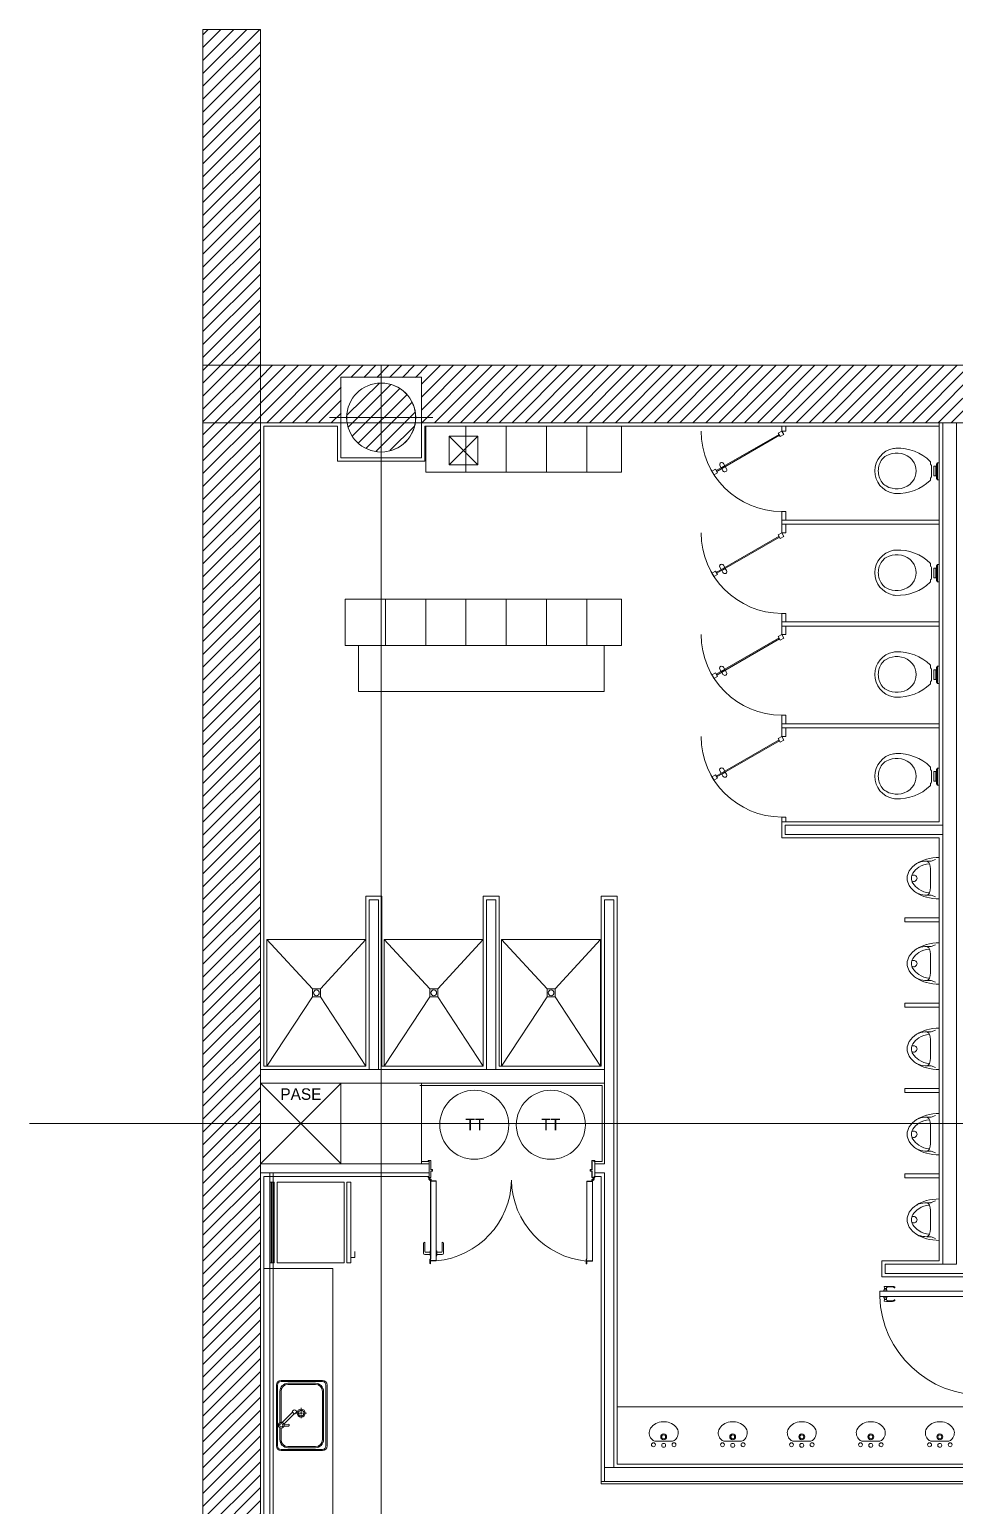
# Model space of a CAD drawing. Header units: millimetres. Extents: x 14 to 290, y 66 to 213.
# Drawn here: x 31.4 to 39.44, y 84.6 to 97.44 of the extents above; entities that cross this region are included whole.
import ezdxf

# ---------------------------------------------------------------- set-up
doc = ezdxf.new("R2010")
doc.units = ezdxf.units.MM
for name, color, linetype, lineweight in [('Auxiliares', 252, 'Continuous', 15), ('OCASA_TODAS_r08$0$50-INYECCION', 252, 'Continuous', 20), ('OCASA_TODAS_r08$0$CARP-BARRIDO', 252, 'Continuous', 15), ('OCASA_TODAS_r08$0$CARP-HERRAJES', 252, 'Continuous', 15), ('OCASA_TODAS_r08$0$CARP-HOJA', 252, 'Continuous', 20), ('OCASA_TODAS_r08$0$CARP-MARCO', 252, 'Continuous', 20), ('OCASA_TODAS_r08$0$CARPINTERIA', 252, 'Continuous', 15), ('OCASA_TODAS_r08$0$CGC COLUMNAS', 252, 'Continuous', 20), ('OCASA_TODAS_r08$0$CGC COLUMNAS EJES', 252, 'Continuous', 20), ('OCASA_TODAS_r08$0$CGC COLUMNAS HATCH', 252, 'Continuous', 20), ('OCASA_TODAS_r08$0$CGC TABIQUES', 252, 'Continuous', 20), ('OCASA_TODAS_r08$0$EQUIPAMIENTO', 252, 'Continuous', 15), ('OCASA_TODAS_r08$0$Estructura', 252, 'Continuous', 20), ('OCASA_TODAS_r08$0$HACH MURO', 252, 'Continuous', 15), ('OCASA_TODAS_r08$0$MURO CERAMICO DE 12', 252, 'Continuous', 20), ('OCASA_TODAS_r08$0$MURO CERAMICO DE 8', 252, 'Continuous', 20), ('OCASA_TODAS_r08$0$PASES', 252, 'Continuous', 15), ('OCASA_TODAS_r08$0$PASES ASCENSORES', 252, 'Continuous', 15), ('OCASA_TODAS_r08$0$REVESTIMIENTOS', 252, 'Continuous', 20), ('OCASA_TODAS_r08$0$REVOQUES', 251, 'Continuous', 15), ('OCASA_TODAS_r08$0$SANITARIOS', 251, 'Continuous', 15)]:
    doc.layers.add(name, color=color, linetype=linetype, lineweight=lineweight)
doc.styles.add('OCASA_TODAS_r08$0$Standard', font='txt')

# ---------------------------------------------------------------- blocks, each defined once
blk = doc.blocks.new('OCASA_TODAS_r08$0$EJES_DE_LA_COLUMNA')
at = {"layer": 'OCASA_TODAS_r08$0$CGC COLUMNAS EJES'}
for p, q in [((0, -0.5), (0, 0.5)), ((-0.5, 0), (0.5, 0))]:
    blk.add_line(p, q, dxfattribs=at)
blk = doc.blocks.new('OCASA_TODAS_r08$0$Estructura SS para Arquitectura')
at = {"layer": 'OCASA_TODAS_r08$0$CGC COLUMNAS'}
for points in [[(1099.308, 297.651), (1100.008, 297.651), (1100.008, 298.351), (1099.308, 298.351), (1099.308, 297.651)], [(1099.308, 297.651), (1100.008, 297.651), (1100.008, 298.351), (1099.308, 298.351), (1099.308, 297.651)], [(1099.308, 291.513), (1100.008, 291.513), (1100.008, 292.213), (1099.308, 292.213), (1099.308, 291.513)], [(1099.308, 291.513), (1100.008, 291.513), (1100.008, 292.213), (1099.308, 292.213), (1099.308, 291.513)]]:
    blk.add_lwpolyline(points, close=True, dxfattribs=at)
for centre in [(1099.659, 298.001, 0), (1099.658, 298.001, 0), (1099.658, 298.001, 0)]:
    blk.add_circle(centre, 0.3, dxfattribs=at)
at = {"layer": 'OCASA_TODAS_r08$0$CGC COLUMNAS HATCH'}
for p, q in [((1099.361, 298.02, 0), (1099.64, 298.298, 0)), ((1099.372, 297.917, 0), (1099.742, 298.288, 0)), ((1099.408, 297.841, 0), (1099.819, 298.252, 0)), ((1099.461, 297.78, 0), (1099.88, 298.199, 0)), ((1099.529, 297.735, 0), (1099.925, 298.131, 0)), ((1099.615, 297.708, 0), (1099.952, 298.045, 0)), ((1099.733, 297.713, 0), (1099.947, 297.927, 0))]:
    blk.add_line(p, q, dxfattribs=at)
at = {"layer": 'OCASA_TODAS_r08$0$CGC TABIQUES', "ltscale": 0.7}
for p, q in [((1098.108, 301.374, 0), (1098.608, 301.374, 0)), ((1107.908, 298.456, 0), (1098.112, 298.456, 0)), ((1107.908, 298.456, 0), (1098.372, 298.456, 0)), ((1107.908, 297.956, 0), (1098.112, 297.956, 0)), ((1107.908, 297.956, 0), (1098.372, 297.956, 0))]:
    blk.add_line(p, q, dxfattribs=at)
at = {"layer": 'OCASA_TODAS_r08$0$CGC TABIQUES', "ltscale": 0.7, "elevation": 0}
for points in [[(1098.108, 301.374), (1098.108, 275.264), (1102.585, 270.948), (1196.461, 271.122)], [(1098.608, 301.374), (1098.608, 275.477), (1102.786, 271.449), (1196.461, 271.622)]]:
    blk.add_lwpolyline(points, dxfattribs=at)
at = {"layer": 'OCASA_TODAS_r08$0$CGC COLUMNAS EJES'}
for p, xscale, yscale in [((1099.658, 298.001, 0), 0.9, 0.9), ((1099.658, 298.001, 0), 0.8, 0.8), ((1099.658, 291.863, 0), 0.9, 0.9)]:
    blk.add_blockref('OCASA_TODAS_r08$0$EJES_DE_LA_COLUMNA', p, dxfattribs=dict(at, xscale=xscale, yscale=yscale))
blk = doc.blocks.new('OCASA_TODAS_r08$0$DUCHAS')
at = {"layer": 'OCASA_TODAS_r08$0$SANITARIOS'}
for p, q in [((2360.521968, 1568.832373, -2.7), (2360.521968, 1569.932373, -2.7)), ((2360.916968, 1569.330372, -2.7), (2360.521968, 1569.932373, -2.7)), ((2360.521968, 1569.932373, -2.7), (2361.381968, 1569.932373, -2.7)), ((2360.986968, 1569.330372, -2.7), (2361.381968, 1569.932373, -2.7)), ((2361.381968, 1569.932373, -2.7), (2361.381968, 1568.832372, -2.7)), ((2360.986968, 1569.330372, -2.7), (2360.916968, 1569.330372, -2.7)), ((2360.916968, 1569.260372, -2.7), (2360.916968, 1569.330372, -2.7)), ((2360.986968, 1569.260372, -2.7), (2360.986968, 1569.330372, -2.7)), ((2360.521968, 1568.832372, -2.7), (2360.916968, 1569.260372, -2.7)), ((2360.986968, 1569.260372, -2.7), (2360.916968, 1569.260372, -2.7)), ((2361.381968, 1568.832372, -2.7), (2360.986968, 1569.260372, -2.7)), ((2360.521968, 1568.832373, -2.7), (2361.381968, 1568.832372, -2.7))]:
    blk.add_line(p, q, dxfattribs=at)
blk.add_circle((2360.951968, 1569.295372, -2.7), 0.025, dxfattribs=at)
blk = doc.blocks.new('OCASA_TODAS_r08$0$FLOICDVS')
at = {"layer": 'OCASA_TODAS_r08$0$SANITARIOS'}
for p, q in [((-0.061377, -0.076247), (-0.074187, -0.07626)), ((0.063842, -0.076117), (0.081, -0.076099))]:
    blk.add_line(p, q, dxfattribs=at)
for points in [[(-0.075, 0), (0.075, 0)], [(-0.075, -0.015154), (-0.075, 0)], [(-0.075, 0), (-0.075, -0.015154)], [(0.075, -0.015154), (0.075, 0)], [(-0.075, -0.015154), (0.075, -0.015154)], [(-0.075, -0.015154), (-0.063685, -0.024285)], [(-0.063685, -0.024285), (0.063685, -0.024285)], [(0.049962, -0.068812), (-0.047362, -0.068829)], [(-0.040186, -0.024285), (-0.040186, -0.046461), (0.044347, -0.046461), (0.044347, -0.024285)], [(0.044347, -0.024285), (0.044347, -0.030155), (-0.040186, -0.030155), (-0.040186, -0.024285)], [(0.075, -0.015154), (0.063685, -0.024285)]]:
    blk.add_lwpolyline(points, dxfattribs=at)
for centre, radius, start, end in [((0.21901, -0.363193), 0.412677, 136.427375, 181.977505), ((-0.074179, -0.08426), 0.008, 90.059385, 136.427375), ((-0.061386, -0.068247), 0.008, 270.059385, 305.49033), ((0.001315, -0.156182), 0.1, 119.128699, 125.49033), ((0.001315, -0.156182), 0.1, 54.628441, 60.891305), ((0.063834, -0.068117), 0.008, 234.628441, 270.059385), ((0.081008, -0.084099), 0.008, 43.691396, 90.059385), ((-0.211602, -0.36364), 0.412677, 358.141266, 43.691396), ((0.03408, -0.369768), 0.186146, 142.397501, 209.943791), ((0.022534, -0.385727), 0.187771, 126.108162, 136.378791), ((0.003684, -0.343728), 0.143048, 90.059385, 129.924466), ((0.003684, -0.343728), 0.143048, 50.194305, 90.059385), ((-0.01508, -0.385766), 0.187771, 43.73998, 54.010609), ((-0.026659, -0.369831), 0.186146, 330.17498, 37.72127), ((0.027174, -0.363387), 0.221042, 183.643525, 189.515329), ((-0.019766, -0.363435), 0.221042, 350.603442, 356.475246), ((0.003704, -0.363215), 0.197964, 190.687271, 270.059385), ((-0.031611, -0.409009), 0.109643, 209.310244, 233.514819), ((0.003704, -0.363215), 0.167464, 233.116522, 270.059385), ((0.003704, -0.363215), 0.167464, 270.059385, 307.002249), ((0.003704, -0.363215), 0.197964, 270.059385, 349.4315), ((0.039114, -0.408935), 0.109643, 306.603952, 330.808527)]:
    blk.add_arc(centre, radius, start, end, dxfattribs=at)
blk = doc.blocks.new('OCASA_TODAS_r08$0$P10 70-035')
at = {"layer": 'OCASA_TODAS_r08$0$CARP-BARRIDO'}
blk.add_arc((0, 0.035), 0.7, 0, 90, dxfattribs=at)
at = {"layer": 'OCASA_TODAS_r08$0$CARP-HERRAJES'}
for points in [[(0.299622, 0.572154), (0.319191, 0.560856), (0.301691, 0.530545), (0.282122, 0.541843, -1)], [(0.328188, 0.515247), (0.30862, 0.526545), (0.32612, 0.556856), (0.345688, 0.545558, -1)]]:
    blk.add_lwpolyline(points, format="xyb", close=True, dxfattribs=at)
blk.add_lwpolyline([(0.274884, 0.564113), (0.276716, 0.567287)], dxfattribs=at)
at = {"layer": 'OCASA_TODAS_r08$0$CARP-HOJA'}
for p, q in [((0.344191, 0.604157), (0.029191, 0.058561)), ((0.35112, 0.600157), (0.03612, 0.054561))]:
    blk.add_line(p, q, dxfattribs=at)
for points in [[(0.35, 0.641218), (0.3325, 0.610907), (0.362811, 0.593407), (0.380311, 0.623718)], [(0.0175, 0.065311), (0, 0.035), (0.030311, 0.0175), (0.047811, 0.047811)]]:
    blk.add_lwpolyline(points, close=True, dxfattribs=at)
blk = doc.blocks.new('OCASA_TODAS_r08$0$pileta office')
at = {"layer": 'OCASA_TODAS_r08$0$SANITARIOS'}
for p, q in [((-3.376492, 1.55419), (-3.376492, 5.15419)), ((-3.276492, 1.55419), (-3.276492, 5.15419)), ((2.323508, 5.55419), (-2.976492, 5.55419)), ((2.323508, 5.45419), (-2.976492, 5.45419)), ((-1.425599, 5.25419), (-2.426492, 5.25419)), ((-1.425599, 5.15419), (-2.426492, 5.15419)), ((1.773508, 5.25419), (-0.927384, 5.25419)), ((1.773508, 5.15419), (-0.927384, 5.15419)), ((2.623508, 1.55419), (2.623508, 5.15419)), ((2.723508, 1.55419), (2.723508, 5.15419)), ((-3.126492, 2.15419), (-3.126492, 4.55419)), ((-3.026492, 2.15419), (-3.026492, 4.55419)), ((-1.248233, 4.893594), (-1.242963, 4.507115)), ((-1.166947, 4.433145), (-1.166947, 4.433145)), ((-1.098247, 4.89564), (-1.092977, 4.50916)), ((-0.171208, 4.015312), (-1.082019, 4.901617)), ((-0.942539, 5.044953), (-0.031728, 4.158648)), ((-0.031728, 4.158648), (-0.171208, 4.015312)), ((-0.062742, 3.839998), (-0.170244, 3.944608)), ((-0.117923, 3.852771), (-0.117923, 3.552771)), ((-0.117923, 3.402771), (-0.117923, 3.852771)), ((0.038976, 4.159612), (0.146478, 4.055002)), ((0.148407, 3.913594), (0.078667, 3.841926)), ((2.373508, 2.15419), (2.373508, 4.55419)), ((2.473508, 2.15419), (2.473508, 4.55419)), ((-0.267923, 3.402771), (-0.567923, 3.402771)), ((-0.017923, 3.402771), (-0.217923, 3.402771)), ((-0.117923, 3.502771), (-0.117923, 3.402771)), ((-0.117923, 3.402771), (-0.117923, 3.302771)), ((-0.117923, 3.252771), (-0.117923, 2.952771)), ((0.332077, 3.402771), (0.032077, 3.402771)), ((-2.426492, 1.55419), (1.773508, 1.55419)), ((-2.426492, 1.45419), (1.773508, 1.45419)), ((-2.976492, 1.25419), (2.323508, 1.25419)), ((-2.976492, 1.15419), (2.323508, 1.15419))]:
    blk.add_line(p, q, dxfattribs=at)
for centre, radius in [((-1.176492, 5.13308), 0.25), ((-1.176492, 5.13308), 0.15), ((-0.117923, 3.402771), 0.35), ((-0.117923, 3.402771), 0.25)]:
    blk.add_circle(centre, radius, dxfattribs=at)
for centre, radius, start, end in [((-2.976492, 5.15419), 0.4, 90, 180), ((-2.976492, 5.15419), 0.3, 90, 180), ((-2.426492, 4.55419), 0.7, 90, 180), ((-2.426492, 4.55419), 0.6, 90, 180), ((-2.426492, 4.55419), 0.6, 90, 136.561433), ((1.773508, 4.55419), 0.7, 0, 90), ((1.773508, 4.55419), 0.6, 0, 90), ((2.323508, 5.15419), 0.4, 0, 90), ((2.323508, 5.15419), 0.3, 0, 90), ((-1.16797, 4.508138), 0.075, 180.781242, 270.781242), ((-1.16797, 4.508138), 0.075, 270.781242, 0.781242), ((-0.135374, 3.980442), 0.05, 135.781242, 225.781242), ((0.004106, 4.123778), 0.05, 45.781242, 135.781242), ((0.076738, 3.983334), 0.1, 315.781242, 45.781242), ((0.006998, 3.911666), 0.1, 225.781242, 315.781242), ((-2.976492, 1.55419), 0.4, 180, 270), ((-2.976492, 1.55419), 0.3, 180, 270), ((-2.426492, 2.15419), 0.7, 180, 270), ((-2.426492, 2.15419), 0.6, 180, 270), ((1.773508, 2.15419), 0.6, 270, 0), ((1.773508, 2.15419), 0.7, 270, 0), ((2.323508, 1.55419), 0.3, 270, 0), ((2.323508, 1.55419), 0.4, 270, 0)]:
    blk.add_arc(centre, radius, start, end, dxfattribs=at)
blk = doc.blocks.new('OCASA_TODAS_r08$0$HELADERA')
at = {"layer": 'OCASA_TODAS_r08$0$EQUIPAMIENTO', "linetype": 'ByBlock'}
for p, q in [((108.3701, -54.361184), (12.3701, -54.361184)), ((12.3701, -54.361184), (12.3701, -59.161184)), ((108.3701, -55.961184), (12.3701, -55.961184)), ((108.3701, -57.561184), (12.3701, -57.561184)), ((108.3701, -59.161184), (12.3701, -59.161184)), ((108.3701, -62.361184), (12.3701, -62.361184)), ((12.3701, -62.361184), (12.3701, -142.361184)), ((108.3701, -59.161184), (108.3701, -54.361184)), ((108.3701, -142.361184), (108.3701, -62.361184)), ((12.3701, -142.361184), (108.3701, -142.361184)), ((12.3701, -145.561184), (108.3701, -145.561184)), ((12.3701, -150.361184), (12.3701, -145.561184)), ((12.3701, -150.361184), (108.3701, -150.361184)), ((101.9475, -155.06445), (94.891686, -155.06445)), ((101.9475, -150.361184), (101.9475, -155.06445)), ((108.3701, -150.361184), (108.3701, -145.561184))]:
    blk.add_line(p, q, dxfattribs=at)
blk = doc.blocks.new('OCASA_TODAS_r08$0$ming')
at = {"layer": 'OCASA_TODAS_r08$0$SANITARIOS', "lineweight": 9}
for p, q in [((0.18, 0), (-0.18, 0)), ((-0.148292, -0.071009), (-0.16245, -0.031955)), ((-0.147933, -0.073054), (-0.147933, -0.11)), ((0, -0.077), (-0.073966, -0.077)), ((0, -0.077), (0.073966, -0.077)), ((0.147933, -0.073054), (0.147933, -0.11)), ((0.148292, -0.071009), (0.16245, -0.031955))]:
    blk.add_line(p, q, dxfattribs=at)
for centre, radius, start, end in [((0.25405, 0), 0.43405, 180, 194.91074), ((-0.25405, 0), 0.43405, 345.08926, 360), ((-0.148743, -0.11), 0.016642, 180, 187.832819), ((0.128842, -0.033341), 0.304479, 194.91074, 212.735226), ((-0.153933, -0.073054), 0.006, 0, 19.926857), ((-0.131922, -0.11), 0.016011, 137.12572, 180), ((0.046986, -0.11), 0.194919, 180, 199.821488), ((-0.104499, -0.13546), 0.053431, 114.04396, 137.12572), ((-0.086104, -0.176691), 0.098579, 100.470176, 114.04396), ((0.054017, -0.075854), 0.18061, 183.431793, 214.22658), ((-0.073966, -0.242369), 0.165369, 90, 100.470176), ((0.073966, -0.242369), 0.165369, 79.529824, 90), ((-0.054017, -0.075854), 0.18061, 325.77342, 356.568207), ((0.086104, -0.176691), 0.098579, 65.95604, 79.529824), ((0.104499, -0.13546), 0.053431, 42.87428, 65.95604), ((-0.128842, -0.033341), 0.304479, 327.264774, 345.08926), ((-0.046986, -0.11), 0.194919, 340.178512, 0), ((0.131922, -0.11), 0.016011, 0, 42.87428), ((0.153933, -0.073054), 0.006, 160.073143, 180), ((0.148743, -0.11), 0.016642, 352.167181, 0), ((0.024024, -0.118277), 0.170511, 199.821488, 209.821096), ((0.049753, -0.084184), 0.210457, 212.735226, 237.205013), ((0.049753, -0.084184), 0.172457, 212.735226, 237.205013), ((0, -0.161399), 0.080601, 237.205013, 270), ((0.001163, -0.222422), 0.028943, 92.303811, 214.275205), ((-0.001163, -0.222422), 0.028943, 325.724795, 87.696189), ((0, -0.161399), 0.080601, 270, 302.794987), ((-0.049753, -0.084184), 0.172457, 302.794987, 327.264774), ((-0.049753, -0.084184), 0.210457, 302.794987, 327.264774), ((-0.024024, -0.118277), 0.170511, 330.178904, 340.178512), ((0, -0.161399), 0.118601, 237.205013, 270), ((0, -0.161399), 0.118601, 270, 302.794987)]:
    blk.add_arc(centre, radius, start, end, dxfattribs=at)
blk = doc.blocks.new("OCASA_TODAS_r08$0$P1 13 - P1'' 13")
at = {"layer": 'OCASA_TODAS_r08$0$CARP-BARRIDO'}
blk.add_arc((-21.161196, -13.401783, -0.000123), 0.885209, 178.329117, 268.111658, dxfattribs=at)
at = {"layer": 'OCASA_TODAS_r08$0$CARP-HERRAJES', "extrusion": (1.67932e-05, 6.2673e-05, 1)}
for p, q in [((-21.233598, -14.227942, 0.000046), (-21.233598, -14.174994, 0.000043)), ((-21.233598, -14.227942, 0.000046), (-21.232639, -14.24534, 0.000047)), ((-21.216127, -14.245806, 0.000047), (-21.230823, -14.246625, 0.000047)), ((-21.215792, -14.228316, 0.000046), (-21.20372, -14.227409, 0.000045)), ((-21.215792, -14.245806, 0.000047), (-21.215792, -14.228316, 0.000046)), ((-21.215792, -14.245806, 0.000047), (-21.20372, -14.246713, 0.000047)), ((-21.20372, -14.248837, 0.000047), (-21.20372, -14.225285, 0.000045)), ((-21.202318, -14.223883, 0.000045), (-21.190365, -14.223883, 0.000045)), ((-21.202318, -14.250239, 0.000047), (-21.190365, -14.250239, 0.000047)), ((-21.190365, -14.250239, 0.000047), (-21.190365, -14.223883, 0.000045)), ((-21.133908, -14.223883, 0.000044), (-21.14586, -14.223883, 0.000044)), ((-21.14586, -14.250239, 0.000046), (-21.14586, -14.223883, 0.000044)), ((-21.133908, -14.250239, 0.000046), (-21.14586, -14.250239, 0.000046)), ((-21.132506, -14.248837, 0.000046), (-21.132506, -14.225285, 0.000044)), ((-21.120434, -14.228316, 0.000044), (-21.132506, -14.227409, 0.000044)), ((-21.120434, -14.245806, 0.000045), (-21.132506, -14.246713, 0.000045)), ((-21.120434, -14.245806, 0.000045), (-21.120434, -14.228316, 0.000044)), ((-21.120098, -14.245806, 0.000045), (-21.105403, -14.246625, 0.000045)), ((-21.102628, -14.227942, 0.000044), (-21.103587, -14.24534, 0.000045)), ((-21.102628, -14.227942, 0.000044), (-21.102628, -14.174994, 0.00004))]:
    blk.add_line(p, q, dxfattribs=at)
at = {"layer": 'OCASA_TODAS_r08$0$CARP-HERRAJES', "extrusion": (1.67932e-05, 6.2673e-05, 1), "elevation": -0.001202}
for points in [[(-21.227874, -14.217264), (-21.227874, -14.174994)], [(-21.108351, -14.217264), (-21.108351, -14.174994)]]:
    blk.add_lwpolyline(points, dxfattribs=at)
at = {"layer": 'OCASA_TODAS_r08$0$CARP-HERRAJES', "extrusion": (1.67932e-05, 6.2673e-05, 1)}
for centre, radius, start, end in [((-21.202348, -14.175949, -0.001202), 0.031264, 137.389588, 178.250158), ((-21.231238, -14.245286, -0.001202), 0.001402, 182.185883, 287.237894), ((-21.20228, -14.175992, -0.001202), 0.02562, 137.415505, 177.482987), ((-21.21665, -14.217103, -0.001202), 0.011225, 180.822772, 272.671199), ((-21.22313, -14.156588, -0.001202), 0.002867, 313.848385, 140.982624), ((-21.202318, -14.225285, -0.001202), 0.001402, 89.999987, 179.999987), ((-21.202318, -14.248837, -0.001202), 0.001402, 179.999987, 269.999987), ((-21.133908, -14.225285, -0.001202), 0.001402, 359.999987, 89.999987), ((-21.133908, -14.248837, -0.001202), 0.001402, 269.999987, 359.999987), ((-21.119575, -14.217103, -0.001202), 0.011225, 267.328776, 359.177203), ((-21.113095, -14.156588, -0.001202), 0.002867, 39.01735, 226.151589), ((-21.133945, -14.175992, -0.001202), 0.02562, 2.516987, 42.584469), ((-21.133877, -14.175949, -0.001202), 0.031264, 1.749816, 42.610387), ((-21.104987, -14.245286, -0.001202), 0.001402, 252.76208, 357.814091)]:
    blk.add_arc(centre, radius, start, end, dxfattribs=at)
at = {"layer": 'OCASA_TODAS_r08$0$CARP-HOJA', "extrusion": (1.67932e-05, 6.2673e-05, 1), "elevation": -0.001202}
blk.add_lwpolyline([(-21.190365, -13.390868), (-21.190365, -14.286511), (-21.14586, -14.286511), (-21.14586, -13.390868)], close=True, dxfattribs=at)
at = {"layer": 'OCASA_TODAS_r08$0$CARP-MARCO'}
for p, q in [((-22.046029, -13.212771, -0.000008), (-22.071029, -13.212771, -0.000008)), ((-22.071029, -13.212771, -0.000008), (-22.071029, -13.227771, -0.000008)), ((-22.071029, -13.212771, -0.000008), (-22.071029, -13.229371, -0.000008)), ((-22.047629, -13.214371, -0.000008), (-22.069429, -13.214371, -0.000008)), ((-22.069429, -13.214371, -0.000008), (-22.069429, -13.227771, -0.000008)), ((-22.069429, -13.214371, -0.000008), (-22.069429, -13.229371, -0.000008)), ((-22.047629, -13.307571, -0.000008), (-22.047629, -13.214371, -0.000008)), ((-22.046029, -13.305971, -0.000008), (-22.046029, -13.212771, -0.000008)), ((-21.146029, -13.305971, -0.000008), (-21.146029, -13.212771, -0.000008)), ((-21.146029, -13.212771, -0.000008), (-21.121029, -13.212771, -0.000008)), ((-21.144429, -13.307571, -0.000008), (-21.144429, -13.214371, -0.000008)), ((-21.144429, -13.214371, -0.000008), (-21.122629, -13.214371, -0.000008)), ((-21.122629, -13.214371, -0.000008), (-21.122629, -13.227771, -0.000008)), ((-21.122629, -13.214371, -0.000008), (-21.122629, -13.229371, -0.000008)), ((-21.121029, -13.212771, -0.000008), (-21.121029, -13.227771, -0.000008)), ((-21.121029, -13.212771, -0.000008), (-21.121029, -13.229371, -0.000008)), ((-22.069429, -13.229371, -0.000008), (-22.071029, -13.229371, -0.000008)), ((-22.032629, -13.307571, -0.000008), (-22.047629, -13.307571, -0.000008)), ((-22.047629, -13.374371, -0.000008), (-22.047629, -13.319371, -0.000008)), ((-22.047629, -13.319371, -0.000008), (-22.032629, -13.319371, -0.000008)), ((-22.031029, -13.305971, -0.000008), (-22.046029, -13.305971, -0.000008)), ((-22.046029, -13.375971, -0.000008), (-22.046029, -13.320971, -0.000008)), ((-22.046029, -13.320971, -0.000008), (-22.031029, -13.320971, -0.000008)), ((-22.032629, -13.319371, -0.000008), (-22.032629, -13.307571, -0.000008)), ((-22.031029, -13.320971, -0.000008), (-22.031029, -13.305971, -0.000008)), ((-21.161029, -13.320971, -0.000008), (-21.161029, -13.305971, -0.000008)), ((-21.161029, -13.305971, -0.000008), (-21.146029, -13.305971, -0.000008)), ((-21.146029, -13.320971, -0.000008), (-21.161029, -13.320971, -0.000008)), ((-21.159429, -13.319371, -0.000008), (-21.159429, -13.307571, -0.000008)), ((-21.159429, -13.307571, -0.000008), (-21.144429, -13.307571, -0.000008)), ((-21.144429, -13.319371, -0.000008), (-21.159429, -13.319371, -0.000008)), ((-21.146029, -13.375971, -0.000008), (-21.146029, -13.320971, -0.000008)), ((-21.144429, -13.374371, -0.000008), (-21.144429, -13.319371, -0.000008)), ((-21.122629, -13.229371, -0.000008), (-21.121029, -13.229371, -0.000008)), ((-22.071029, -13.375971, -0.000008), (-22.071029, -13.359371, -0.000008)), ((-22.069429, -13.359371, -0.000008), (-22.071029, -13.359371, -0.000008)), ((-22.071029, -13.375971, -0.000008), (-22.071029, -13.360971, -0.000008)), ((-22.071029, -13.375971, -0.000008), (-22.046029, -13.375971, -0.000008)), ((-22.069429, -13.374371, -0.000008), (-22.069429, -13.359371, -0.000008)), ((-22.069429, -13.374371, -0.000008), (-22.069429, -13.360971, -0.000008)), ((-22.069429, -13.374371, -0.000008), (-22.047629, -13.374371, -0.000008)), ((-21.121029, -13.375971, -0.000008), (-21.146029, -13.375971, -0.000008)), ((-21.122629, -13.374371, -0.000008), (-21.144429, -13.374371, -0.000008)), ((-21.122629, -13.374371, -0.000008), (-21.122629, -13.359371, -0.000008)), ((-21.122629, -13.359371, -0.000008), (-21.121029, -13.359371, -0.000008)), ((-21.122629, -13.374371, -0.000008), (-21.122629, -13.360971, -0.000008)), ((-21.121029, -13.375971, -0.000008), (-21.121029, -13.359371, -0.000008)), ((-21.121029, -13.375971, -0.000008), (-21.121029, -13.360971, -0.000008))]:
    blk.add_line(p, q, dxfattribs=at)
blk.add_circle((-21.139413, -13.382781, -0.000008), 0.006, dxfattribs=at)
blk = doc.blocks.new('OCASA_TODAS_r08$0$P20 13')
at = {"layer": 'OCASA_TODAS_r08$0$CARP-BARRIDO'}
for centre, radius, start, end in [((-19.000699, -26.962891), 0.715318, 274.981055, 358.985339), ((-17.565532, -26.960947, 0.000016), 0.72011, 181.162682, 264.445876)]:
    blk.add_arc(centre, radius, start, end, dxfattribs=at)
at = {"layer": 'OCASA_TODAS_r08$0$CARP-HERRAJES'}
for p, q in [((-19.051091, -27.526507), (-19.051091, -27.607757)), ((-19.038591, -27.514007), (-19.038591, -27.595257)), ((-19.032341, -27.601507), (-18.992417, -27.601507)), ((-18.988591, -27.587681), (-18.992417, -27.591507)), ((-18.992417, -27.591507), (-18.992417, -27.630257)), ((-18.988591, -27.504202), (-18.989791, -27.504202)), ((-18.937495, -27.587681), (-18.933669, -27.591507)), ((-18.933669, -27.591507), (-18.933669, -27.630257)), ((-18.893745, -27.601507), (-18.933669, -27.601507)), ((-18.887495, -27.514007), (-18.887495, -27.595257)), ((-18.874995, -27.526507), (-18.874995, -27.607757)), ((-19.038591, -27.620257), (-18.992417, -27.620257)), ((-18.992417, -27.630257), (-18.988591, -27.634082)), ((-18.933669, -27.630257), (-18.937495, -27.634082)), ((-18.887495, -27.620257), (-18.933669, -27.620257))]:
    blk.add_line(p, q, dxfattribs=at)
for centre, radius, start, end in [((-19.038591, -27.526507), 0.0125, 90, 180), ((-19.038591, -27.607757), 0.0125, 180, 270), ((-19.032341, -27.595257), 0.00625, 180, 270), ((-18.893745, -27.595257), 0.00625, 270, 0), ((-18.887495, -27.526507), 0.0125, 0, 90), ((-18.887495, -27.607757), 0.0125, 270, 0)]:
    blk.add_arc(centre, radius, start, end, dxfattribs=at)
at = {"layer": 'OCASA_TODAS_r08$0$CARP-HOJA'}
for p, q in [((-18.988591, -27.657479), (-18.988591, -26.968008)), ((-18.987391, -27.657822), (-18.987391, -26.968008)), ((-18.984791, -26.981708), (-18.984791, -26.968008)), ((-18.983591, -26.980508), (-18.983591, -26.968008)), ((-18.939791, -26.981708), (-18.984791, -26.981708)), ((-18.938591, -26.980508), (-18.983591, -26.980508)), ((-18.939791, -27.674308), (-18.939791, -26.981708)), ((-18.938591, -27.675508), (-18.938591, -26.980508)), ((-17.630229, -27.659647), (-17.630229, -26.983787)), ((-17.630229, -26.983787), (-17.585229, -26.983787)), ((-17.629029, -27.65999), (-17.629029, -26.984987)), ((-17.629029, -26.984987), (-17.584029, -26.984987)), ((-17.585229, -26.983787), (-17.585229, -26.971287)), ((-17.584029, -26.984987), (-17.584029, -26.971287)), ((-17.581429, -27.676476), (-17.581429, -26.971287)), ((-17.580229, -27.677676), (-17.580229, -26.971287)), ((-18.993591, -27.665508), (-18.988591, -27.657479)), ((-18.993591, -27.698008), (-18.993591, -27.665508)), ((-18.993591, -27.698008), (-18.993591, -27.698008)), ((-18.992391, -27.665851), (-18.987391, -27.657822)), ((-18.992391, -27.698008), (-18.992391, -27.665851)), ((-18.989791, -27.698008), (-18.989791, -27.674308)), ((-18.989791, -27.674308), (-18.939791, -27.674308)), ((-18.988591, -27.698008), (-18.988591, -27.675508)), ((-18.938591, -27.675508), (-18.988591, -27.675508)), ((-17.635229, -27.667676), (-17.630229, -27.659647)), ((-17.635229, -27.700176), (-17.635229, -27.667676)), ((-17.635229, -27.700176), (-17.635229, -27.700176)), ((-17.63421, -27.66831), (-17.629029, -27.65999)), ((-17.634029, -27.700176), (-17.634029, -27.667676)), ((-17.631429, -27.700176), (-17.631429, -27.676476)), ((-17.631429, -27.676476), (-17.581429, -27.676476)), ((-17.580229, -27.677676), (-17.630229, -27.677676)), ((-17.630229, -27.700176), (-17.630229, -27.677676))]:
    blk.add_line(p, q, dxfattribs=at)
for centre, radius, start, end in [((-18.986091, -26.968008), 0.0025, 0, 180), ((-18.986091, -26.968008), 0.0013, 0, 180), ((-17.582729, -26.971287), 0.0025, 0, 180), ((-17.582729, -26.971287), 0.0013, 0, 180), ((-18.991091, -27.698008), 0.0025, 180, 0), ((-18.991091, -27.698008), 0.0013, 180, 0), ((-17.632729, -27.700176), 0.0025, 180, 0), ((-17.632729, -27.700176), 0.0013, 180, 0)]:
    blk.add_arc(centre, radius, start, end, dxfattribs=at)
at = {"layer": 'OCASA_TODAS_r08$0$CARP-MARCO'}
for p, q in [((-18.985494, -26.802061), (-19.010494, -26.802061)), ((-19.010494, -26.802061), (-19.010494, -26.812061)), ((-19.010494, -26.812061), (-19.000494, -26.812061)), ((-18.987094, -26.803661), (-19.008894, -26.803661)), ((-19.008894, -26.810461), (-19.008894, -26.803661)), ((-19.000494, -26.810461), (-19.008894, -26.810461)), ((-19.000494, -26.812061), (-19.000494, -26.810461)), ((-18.987094, -26.883661), (-18.987094, -26.803661)), ((-18.985494, -26.882061), (-18.985494, -26.802061)), ((-17.585494, -26.882061), (-17.585494, -26.802061)), ((-17.585494, -26.802061), (-17.560494, -26.802061)), ((-17.583894, -26.883661), (-17.583894, -26.803661)), ((-17.583894, -26.803661), (-17.562094, -26.803661)), ((-17.570494, -26.812061), (-17.570494, -26.810461)), ((-17.570494, -26.810461), (-17.562094, -26.810461)), ((-17.560494, -26.812061), (-17.570494, -26.812061)), ((-17.562094, -26.810461), (-17.562094, -26.803661)), ((-17.560494, -26.802061), (-17.560494, -26.812061)), ((-19.010494, -26.952061), (-19.010494, -26.942061)), ((-19.010494, -26.942061), (-19.000494, -26.942061)), ((-19.010494, -26.952061), (-18.985494, -26.952061)), ((-19.000494, -26.943661), (-19.008894, -26.943661)), ((-19.008894, -26.943661), (-19.008894, -26.950461)), ((-19.008894, -26.950461), (-18.987094, -26.950461)), ((-19.002151, -26.963569), (-19.002151, -26.952061)), ((-19.000494, -26.942061), (-19.000494, -26.943661)), ((-19.000151, -26.958736), (-19.000151, -26.952061)), ((-19.000151, -26.960164), (-19.000151, -26.952061)), ((-18.972094, -26.883661), (-18.987094, -26.883661)), ((-18.987094, -26.917968), (-18.987094, -26.895461)), ((-18.987094, -26.895461), (-18.972094, -26.895461)), ((-18.987094, -26.950461), (-18.987094, -26.917968)), ((-18.970494, -26.882061), (-18.985494, -26.882061)), ((-18.985494, -26.917015), (-18.985494, -26.897061)), ((-18.985494, -26.897061), (-18.970494, -26.897061)), ((-18.985494, -26.952061), (-18.985494, -26.917015)), ((-18.972094, -26.895461), (-18.972094, -26.883661)), ((-18.970494, -26.897061), (-18.970494, -26.882061)), ((-17.600494, -26.897061), (-17.600494, -26.882061)), ((-17.600494, -26.882061), (-17.585494, -26.882061)), ((-17.585494, -26.897061), (-17.600494, -26.897061)), ((-17.598894, -26.895461), (-17.598894, -26.883661)), ((-17.598894, -26.883661), (-17.583894, -26.883661)), ((-17.583894, -26.895461), (-17.598894, -26.895461)), ((-17.585494, -26.917015), (-17.585494, -26.897061)), ((-17.585494, -26.952061), (-17.585494, -26.917015)), ((-17.560494, -26.952061), (-17.585494, -26.952061)), ((-17.583894, -26.917968), (-17.583894, -26.895461)), ((-17.583894, -26.950461), (-17.583894, -26.917968)), ((-17.562094, -26.950461), (-17.583894, -26.950461)), ((-17.560494, -26.942061), (-17.570494, -26.942061)), ((-17.570494, -26.942061), (-17.570494, -26.943661)), ((-17.570494, -26.943661), (-17.562094, -26.943661)), ((-17.568668, -26.958736), (-17.568668, -26.952061)), ((-17.568668, -26.960164), (-17.568668, -26.952061)), ((-17.566668, -26.963569), (-17.566668, -26.952061)), ((-17.562094, -26.943661), (-17.562094, -26.950461)), ((-17.560494, -26.952061), (-17.560494, -26.942061)), ((-18.998431, -26.970331), (-18.988591, -26.978964)), ((-18.994847, -26.970566), (-18.988591, -26.976133)), ((-17.570388, -26.970331), (-17.580229, -26.978964)), ((-17.573972, -26.970566), (-17.580229, -26.976133))]:
    blk.add_line(p, q, dxfattribs=at)
for centre in [(-18.996266, -26.964736), (-17.572554, -26.964736)]:
    blk.add_circle(centre, 0.006, dxfattribs=at)

msp = doc.modelspace()

# ---------------------------------------------------------------- hatches: boundary and pattern name
at = {"layer": 'OCASA_TODAS_r08$0$HACH MURO'}
h = msp.add_hatch(dxfattribs=at)
h.set_pattern_fill('ANSI31', color=256, scale=0.025, style=0)
h.set_pattern_definition([(45, (-2569.15355, -739.70077), (-0.0561266008, 0.0561266008), [])])
h.paths.add_polyline_path([(33.403, 97.443), (32.903, 97.443), (32.903, 71.332), (33.403, 71.545)])
h = msp.add_hatch(dxfattribs=at)
h.set_pattern_fill('ANSI31', color=256, scale=0.025, style=0)
h.set_pattern_definition([(45, (54.74492, 94.54458), (-0.0561266, 0.0561266), [])])
h.paths.add_polyline_path([(58.603, 94.791), (53.143, 94.791), (53.143, 94.289), (58.603, 94.291)])
h.paths.add_polyline_path([(53.143, 94.791), (51.503, 94.791), (51.503, 94.291), (53.143, 94.289)])
h.paths.add_polyline_path([(50.603, 94.791), (43.403, 94.79), (43.403, 94.29), (50.603, 94.291)])
h.paths.add_polyline_path([(34.803, 94.524), (34.453, 94.524), (34.453, 94.419), (34.803, 94.419)])
h.paths.add_polyline_path([(34.453, 94.524), (34.103, 94.524), (34.103, 94.419), (34.453, 94.419)])
h.paths.add_polyline_path([(34.103, 94.524), (33.403, 94.524), (33.403, 94.024), (34.103, 94.024)])
h.paths.add_polyline_path([(59.503, 94.519), (66.603, 94.519), (66.603, 94.019), (59.503, 94.019)])
h.paths.add_polyline_path([(34.803, 94.024), (42.703, 94.024), (42.703, 94.524), (34.803, 94.524)])
h.paths.add_polyline_path([(67.503, 94.519), (74.603, 94.519), (74.603, 94.019), (67.503, 94.019)])
h.paths.add_polyline_path([(75.503, 94.519), (82.603, 94.519), (82.603, 94.019), (75.503, 94.019)])

# ---------------------------------------------------------------- linework, layer by layer
at = {"layer": 'Auxiliares'}
for p, q in [((34.453, 94.071), (34.453, 66.208)), ((31.396, 87.932), (120.838, 87.932))]:
    msp.add_line(p, q, dxfattribs=at)
at = {"layer": 'OCASA_TODAS_r08$0$50-INYECCION'}
for p, q in [((35.043, 93.658), (35.293, 93.908)), ((35.043, 93.908), (35.293, 93.658))]:
    msp.add_line(p, q, dxfattribs=at)
at = {"layer": 'OCASA_TODAS_r08$0$50-INYECCION', "elevation": 0}
msp.add_lwpolyline([(35.043, 93.658), (35.293, 93.658), (35.293, 93.908), (35.043, 93.908)], close=True, dxfattribs=at)
at = {"layer": 'OCASA_TODAS_r08$0$EQUIPAMIENTO'}
for p, q in [((34.255, 91.689), (34.255, 92.089)), ((36.39, 92.089), (36.39, 91.689)), ((36.39, 91.689), (34.255, 91.689))]:
    msp.add_line(p, q, dxfattribs=at)
at = {"layer": 'OCASA_TODAS_r08$0$EQUIPAMIENTO', "elevation": 0}
for points in [[(34.839, 93.594), (34.839, 93.994), (35.189, 93.994), (35.189, 93.594)], [(34.839, 93.594), (34.839, 93.994), (35.189, 93.994), (35.189, 93.594)], [(35.189, 93.594), (35.189, 93.994), (35.539, 93.994), (35.539, 93.594)], [(35.189, 93.594), (35.189, 93.994), (35.539, 93.994), (35.539, 93.594)], [(35.539, 93.594), (35.539, 93.994), (35.889, 93.994), (35.889, 93.594)], [(35.539, 93.594), (35.539, 93.994), (35.889, 93.994), (35.889, 93.594)], [(35.889, 93.594), (35.889, 93.994), (36.239, 93.994), (36.239, 93.594)], [(35.889, 93.594), (35.889, 93.994), (36.239, 93.994), (36.239, 93.594)], [(36.239, 93.594), (36.239, 93.994), (36.541, 93.994), (36.541, 93.594)], [(36.239, 93.594), (36.239, 93.994), (36.541, 93.994), (36.541, 93.594)], [(34.139, 92.089), (34.139, 92.489), (34.489, 92.489), (34.489, 92.089)], [(34.489, 92.089), (34.489, 92.489), (34.839, 92.489), (34.839, 92.089)], [(34.489, 92.089), (34.489, 92.489), (34.839, 92.489), (34.839, 92.089)], [(34.839, 92.089), (34.839, 92.489), (35.189, 92.489), (35.189, 92.089)], [(34.839, 92.089), (34.839, 92.489), (35.189, 92.489), (35.189, 92.089)], [(35.189, 92.089), (35.189, 92.489), (35.539, 92.489), (35.539, 92.089)], [(35.189, 92.089), (35.189, 92.489), (35.539, 92.489), (35.539, 92.089)], [(35.539, 92.089), (35.539, 92.489), (35.889, 92.489), (35.889, 92.089)], [(35.539, 92.089), (35.539, 92.489), (35.889, 92.489), (35.889, 92.089)], [(35.889, 92.089), (35.889, 92.489), (36.239, 92.489), (36.239, 92.089)], [(35.889, 92.089), (35.889, 92.489), (36.239, 92.489), (36.239, 92.089)], [(36.239, 92.089), (36.239, 92.489), (36.541, 92.489), (36.541, 92.089)], [(36.239, 92.089), (36.239, 92.489), (36.541, 92.489), (36.541, 92.089)]]:
    msp.add_lwpolyline(points, close=True, dxfattribs=at)
at = {"layer": 'OCASA_TODAS_r08$0$MURO CERAMICO DE 12', "elevation": 0}
for points in [[(39.334, 94.024), (39.454, 94.024), (39.454, 86.708), (39.334, 86.708)], [(33.403, 88.401), (36.394, 88.401), (36.394, 88.281), (33.403, 88.281)]]:
    msp.add_lwpolyline(points, close=True, dxfattribs=at)
msp.add_lwpolyline([(43.403, 83.95), (43.403, 84.939), (36.394, 84.939), (36.394, 84.819), (43.283, 84.819), (43.283, 83.95)], dxfattribs=at)
at = {"layer": 'OCASA_TODAS_r08$0$MURO CERAMICO DE 8'}
msp.add_line((33.483, 81.481), (33.483, 87.501), dxfattribs=at)
at = {"layer": 'OCASA_TODAS_r08$0$MURO CERAMICO DE 8', "elevation": 0}
for points in [[(39.334, 90.524), (37.964, 90.524), (37.964, 90.444), (39.334, 90.444)], [(34.349, 88.401), (34.349, 89.877), (34.429, 89.877), (34.429, 88.401), (34.505, 88.401)], [(35.369, 88.401), (35.369, 89.877), (35.449, 89.877), (35.449, 88.401), (35.45, 88.401)], [(36.394, 88.401), (36.394, 89.877), (36.474, 89.877), (36.474, 84.939)], [(36.394, 88.281), (36.394, 87.581), (36.309, 87.581), (36.309, 87.501), (36.394, 87.501), (36.394, 84.939)], [(33.403, 87.581), (34.869, 87.581), (34.869, 87.501), (33.403, 87.501)], [(39.334, 86.707), (38.833, 86.707), (38.833, 86.628), (39.742, 86.628), (39.742, 86.496)]]:
    msp.add_lwpolyline(points, dxfattribs=at)
at = {"layer": 'OCASA_TODAS_r08$0$PASES'}
for p, q in [((33.403, 88.281), (34.103, 87.581)), ((33.403, 87.581), (34.103, 88.281))]:
    msp.add_line(p, q, dxfattribs=at)
at = {"layer": 'OCASA_TODAS_r08$0$REVESTIMIENTOS'}
for p, q in [((39.071, 94.023), (39.071, 94.024)), ((33.513, 81.481), (33.513, 87.501))]:
    msp.add_line(p, q, dxfattribs=at)
at = {"layer": 'OCASA_TODAS_r08$0$REVESTIMIENTOS', "elevation": 0}
for points in [[(39.304, 94.024), (39.304, 90.554), (37.934, 90.554), (37.934, 90.414), (39.304, 90.414), (39.304, 86.737), (38.803, 86.737), (38.803, 86.598), (39.712, 86.598), (39.712, 86.496)], [(39.304, 93.994), (34.833, 93.994), (34.833, 93.689), (34.073, 93.689), (34.073, 93.994), (33.433, 93.994), (33.433, 88.431)], [(33.433, 88.431), (34.319, 88.431), (34.319, 89.907), (34.459, 89.907), (34.459, 88.431), (35.339, 88.431), (35.339, 89.907), (35.479, 89.907), (35.479, 88.431), (36.364, 88.431), (36.364, 89.907), (36.504, 89.907), (36.504, 84.969), (39.712, 84.969), (39.712, 85.547)], [(34.859, 87.471), (33.433, 87.471), (33.433, 81.511), (34.823, 81.511), (34.823, 81.481), (34.768, 81.481)], [(36.394, 84.819), (36.364, 84.819), (36.364, 87.471), (36.309, 87.471)]]:
    msp.add_lwpolyline(points, dxfattribs=at)
at = {"layer": 'OCASA_TODAS_r08$0$REVESTIMIENTOS'}
for centre in [(35.262, 87.92), (35.927, 87.92)]:
    msp.add_circle(centre, 0.3, dxfattribs=at)
at = {"layer": 'OCASA_TODAS_r08$0$REVOQUES', "elevation": 0}
for points in [[(34.788, 88.261), (36.374, 88.261), (36.374, 87.601), (36.309, 87.601), (36.309, 87.471)], [(34.869, 87.471), (34.869, 87.601), (34.803, 87.601)], [(36.364, 84.819), (36.364, 84.799), (43.263, 84.799), (43.263, 83.95)]]:
    msp.add_lwpolyline(points, dxfattribs=at)
at = {"layer": 'OCASA_TODAS_r08$0$SANITARIOS'}
msp.add_line((39.712, 85.469), (36.504, 85.469), dxfattribs=at)
at = {"layer": 'OCASA_TODAS_r08$0$SANITARIOS', "elevation": 0}
for points in [[(37.934, 93.994), (37.934, 93.952), (37.969, 93.952), (37.969, 93.994)], [(37.934, 93.177), (37.934, 93.252), (37.969, 93.252), (37.969, 93.177)], [(39.304, 93.142), (37.934, 93.142), (37.934, 93.177), (39.304, 93.177)], [(37.934, 93.142), (37.934, 93.067), (37.969, 93.067), (37.969, 93.142)], [(37.934, 92.292), (37.934, 92.367), (37.969, 92.367), (37.969, 92.292)], [(39.304, 92.257), (37.934, 92.257), (37.934, 92.292), (39.304, 92.292)], [(37.934, 92.257), (37.934, 92.182), (37.969, 92.182), (37.969, 92.257)], [(37.934, 91.407), (37.934, 91.482), (37.969, 91.482), (37.969, 91.407)], [(39.304, 91.372), (37.934, 91.372), (37.934, 91.407), (39.304, 91.407)], [(37.934, 91.372), (37.934, 91.297), (37.969, 91.297), (37.969, 91.372)], [(37.934, 90.554), (37.934, 90.596), (37.969, 90.596), (37.969, 90.554)], [(39.304, 89.685), (39.004, 89.685), (39.004, 89.72), (39.304, 89.72), (39.304, 89.685)], [(39.304, 88.942), (39.004, 88.942), (39.004, 88.977), (39.304, 88.977), (39.304, 88.942)], [(39.304, 88.2), (39.004, 88.2), (39.004, 88.235), (39.304, 88.235), (39.304, 88.2)], [(39.304, 87.458), (39.004, 87.458), (39.004, 87.493), (39.304, 87.493), (39.304, 87.458)], [(34.033, 86.671), (34.033, 81.511), (33.433, 81.511), (33.433, 86.671), (34.033, 86.671)]]:
    msp.add_lwpolyline(points, dxfattribs=at)
for points in [[(36.908, 85.169), (36.839, 85.169, -0.158803), (36.81, 85.18, -0.306706), (36.787, 85.268, -0.265667), (36.885, 85.336, -0.063087), (36.908, 85.337)], [(36.908, 85.169), (36.978, 85.169, 0.158803), (37.007, 85.18, 0.306706), (37.03, 85.268, 0.265667), (36.932, 85.336, 0.063087), (36.908, 85.337)], [(37.508, 85.169), (37.439, 85.169, -0.158803), (37.41, 85.18, -0.306706), (37.387, 85.268, -0.265667), (37.485, 85.336, -0.063087), (37.508, 85.337)], [(37.508, 85.169), (37.578, 85.169, 0.158803), (37.607, 85.18, 0.306706), (37.63, 85.268, 0.265667), (37.532, 85.336, 0.063087), (37.508, 85.337)], [(38.108, 85.169), (38.039, 85.169, -0.158803), (38.01, 85.18, -0.306706), (37.987, 85.268, -0.265667), (38.085, 85.336, -0.063087), (38.108, 85.337)], [(38.108, 85.169), (38.178, 85.169, 0.158803), (38.207, 85.18, 0.306706), (38.23, 85.268, 0.265667), (38.132, 85.336, 0.063087), (38.108, 85.337)], [(38.708, 85.169), (38.639, 85.169, -0.158803), (38.61, 85.18, -0.306706), (38.587, 85.268, -0.265667), (38.685, 85.336, -0.063087), (38.708, 85.337)], [(38.708, 85.169), (38.778, 85.169, 0.158803), (38.807, 85.18, 0.306706), (38.83, 85.268, 0.265667), (38.732, 85.336, 0.063087), (38.708, 85.337)], [(39.308, 85.169), (39.239, 85.169, -0.158803), (39.21, 85.18, -0.306706), (39.187, 85.268, -0.265667), (39.285, 85.336, -0.063087), (39.308, 85.337)], [(39.308, 85.169), (39.378, 85.169, 0.158803), (39.407, 85.18, 0.306706), (39.43, 85.268, 0.265667), (39.332, 85.336, 0.063087), (39.308, 85.337)]]:
    msp.add_lwpolyline(points, format="xyb", dxfattribs=at)
at = {"layer": 'OCASA_TODAS_r08$0$SANITARIOS'}
for centre, radius in [((36.819, 85.138), 0.017), ((36.908, 85.207), 0.0256), ((36.908, 85.207), 0.0168), ((36.908, 85.133), 0.017), ((36.998, 85.138), 0.017), ((37.419, 85.138), 0.017), ((37.508, 85.207), 0.0256), ((37.508, 85.207), 0.0168), ((37.508, 85.133), 0.017), ((37.598, 85.138), 0.017), ((38.019, 85.138), 0.017), ((38.108, 85.207), 0.0256), ((38.108, 85.207), 0.0168), ((38.108, 85.133), 0.017), ((38.198, 85.138), 0.017), ((38.619, 85.138), 0.017), ((38.708, 85.207), 0.0256), ((38.708, 85.207), 0.0168), ((38.708, 85.133), 0.017), ((38.798, 85.138), 0.017), ((39.219, 85.138), 0.017), ((39.308, 85.207), 0.0256), ((39.308, 85.207), 0.0168), ((39.308, 85.133), 0.017), ((39.398, 85.138), 0.017)]:
    msp.add_circle(centre, radius, dxfattribs=at)

# ---------------------------------------------------------------- block references
at = {"layer": 'OCASA_TODAS_r08$0$CARPINTERIA'}
msp.add_blockref('OCASA_TODAS_r08$0$P20 13', (53.87, 114.413, 0), dxfattribs=at)
at = {"layer": 'OCASA_TODAS_r08$0$CARPINTERIA', "xscale": -1, "rotation": 270}
msp.add_blockref("OCASA_TODAS_r08$0$P1 13 - P1'' 13", (53.072, 107.618, 0), dxfattribs=at)
at = {"layer": 'OCASA_TODAS_r08$0$EQUIPAMIENTO', "rotation": 90}
for name, p, xscale, yscale, zscale in [('OCASA_TODAS_r08$0$HELADERA', (33.092, 87.511, 0), -0.007292, 0.007292, 0.007292), ('OCASA_TODAS_r08$0$pileta office', (34.097, 85.425, 0), 0.1, 0.1, 0.1)]:
    msp.add_blockref(name, p, dxfattribs=dict(at, xscale=xscale, yscale=yscale, zscale=zscale))
at = {"layer": 'OCASA_TODAS_r08$0$Estructura'}
msp.add_blockref('OCASA_TODAS_r08$0$Estructura SS para Arquitectura', (-1065.206, -203.931, 0), dxfattribs=at)
at = {"layer": 'OCASA_TODAS_r08$0$SANITARIOS', "xscale": -1}
for name, p, rotation in [('OCASA_TODAS_r08$0$P10 70-035', (37.969, 93.952, 0), 90), ('OCASA_TODAS_r08$0$FLOICDVS', (39.304, 93.602, 0), 270), ('OCASA_TODAS_r08$0$P10 70-035', (37.969, 93.067, 0), 90), ('OCASA_TODAS_r08$0$FLOICDVS', (39.304, 92.717, 0), 270), ('OCASA_TODAS_r08$0$P10 70-035', (37.969, 92.182, 0), 90), ('OCASA_TODAS_r08$0$FLOICDVS', (39.304, 91.832, 0), 270), ('OCASA_TODAS_r08$0$P10 70-035', (37.969, 91.296, 0), 90), ('OCASA_TODAS_r08$0$FLOICDVS', (39.304, 90.947, 0), 270), ('OCASA_TODAS_r08$0$ming', (39.304, 90.064, 0), 270), ('OCASA_TODAS_r08$0$ming', (39.304, 89.322, 0), 270), ('OCASA_TODAS_r08$0$ming', (39.304, 88.58, 0), 270), ('OCASA_TODAS_r08$0$ming', (39.304, 87.838, 0), 270), ('OCASA_TODAS_r08$0$ming', (39.304, 87.095, 0), 270)]:
    msp.add_blockref(name, p, dxfattribs=dict(at, rotation=rotation))
at = {"layer": 'OCASA_TODAS_r08$0$SANITARIOS', "rotation": 180}
for p in [(2394.841, 1658.363, 0), (2395.861, 1658.363, 0), (2396.881, 1658.363, 0)]:
    msp.add_blockref('OCASA_TODAS_r08$0$DUCHAS', p, dxfattribs=at)

# ---------------------------------------------------------------- texts
at = {"layer": 'OCASA_TODAS_r08$0$PASES', "insert": (33.576, 88.237, 0), "char_height": 0.1, "width": 0.21351, "attachment_point": 1, "style": 'OCASA_TODAS_r08$0$Standard'}
msp.add_mtext('PASE', dxfattribs=at)
at = {"layer": 'OCASA_TODAS_r08$0$PASES ASCENSORES', "char_height": 0.1, "width": 0.24952, "attachment_point": 7, "style": 'OCASA_TODAS_r08$0$Standard'}
for insert in [(35.142, 87.872, 0), (35.802, 87.872, 0)]:
    msp.add_mtext('\\pxqc;TT', dxfattribs=dict(at, insert=insert))

doc.saveas('drawing.dxf')
